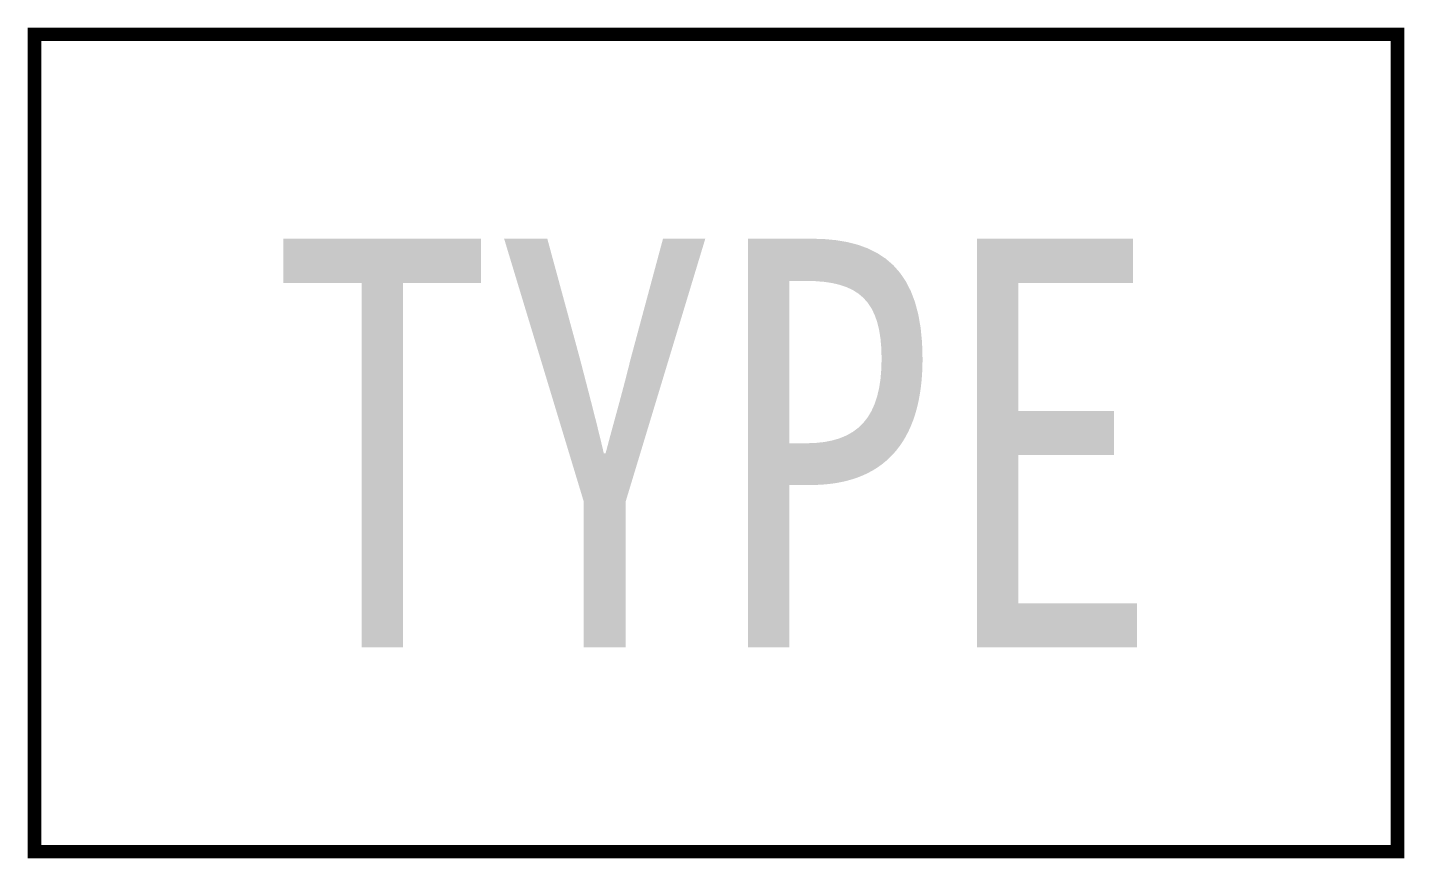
# Model space of a CAD drawing. Header units: millimetres. Extents: x -5.1 to 5.1, y -0.1 to 6.
import ezdxf
from ezdxf.enums import TextEntityAlignment as Align

# ---------------------------------------------------------------- set-up
doc = ezdxf.new("R2010")
doc.units = ezdxf.units.MM
doc.styles.add('CHINESE', font='SimSun.ttf', dxfattribs={"width": 0.8, "height": 3})

msp = doc.modelspace()

# ---------------------------------------------------------------- linework, layer by layer
at = {"color": 7, "const_width": 0.1}
msp.add_lwpolyline([(5, 6), (-5, 6), (-5, 0), (5, 0)], close=True, dxfattribs=at)

# ---------------------------------------------------------------- texts
at = {"color": 7, "style": 'CHINESE', "width": 0.8}
msp.add_attdef('TYPE', text='IBP盘', height=3, dxfattribs=at).set_placement((0, 1.5), align=Align.CENTER)

doc.saveas('drawing.dxf')
